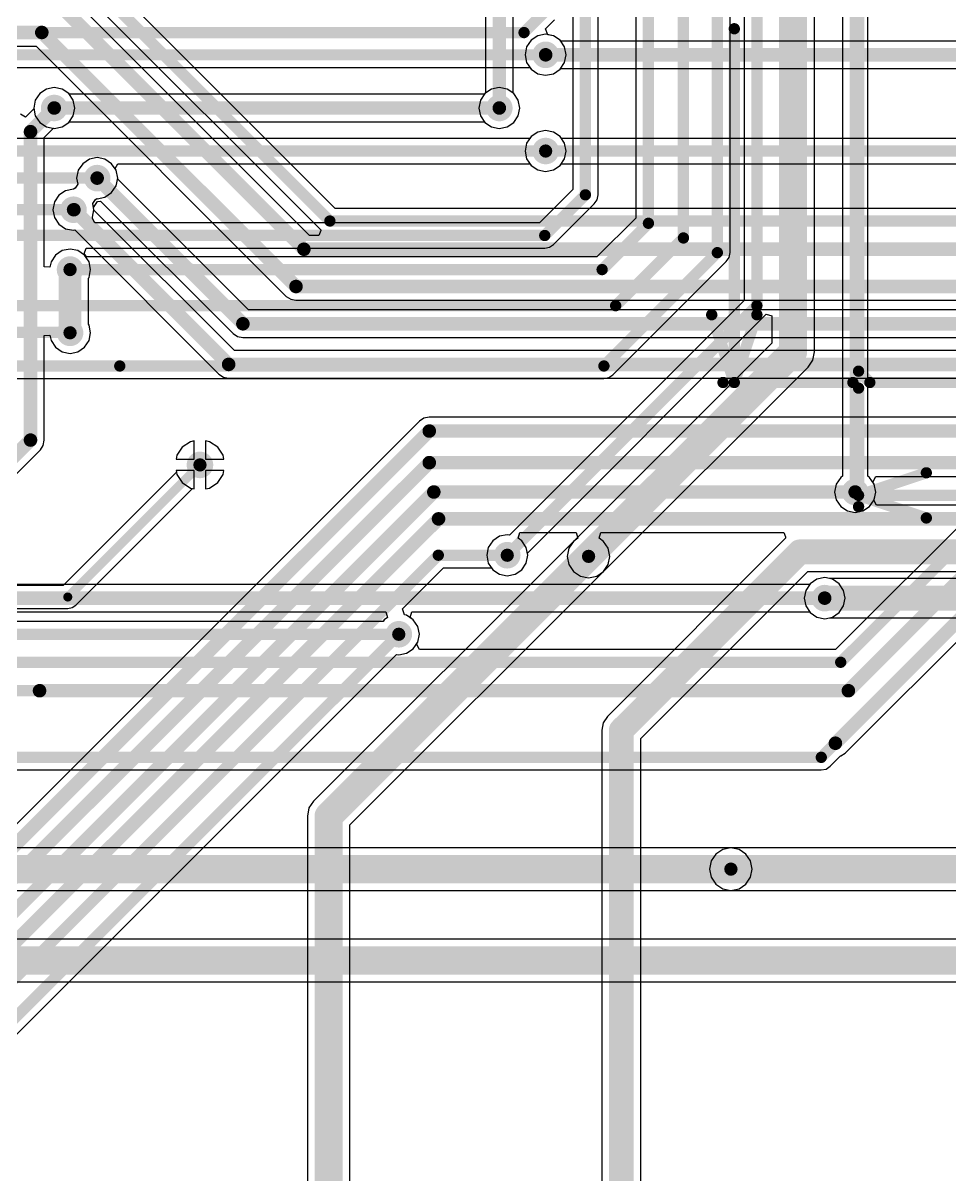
# Model space of a CAD drawing. Header units: millimetres. Extents: x 0 to 214, y 0 to 214.
# Drawn here: x 4.459 to 5.28, y 1.591 to 2.611 of the extents above; entities that cross this region are included whole.
import ezdxf

# ---------------------------------------------------------------- set-up
doc = ezdxf.new("R2010")
doc.units = ezdxf.units.MM
doc.header["$MEASUREMENT"] = 0
for name, color, linetype in [('BottomLayer', 5, 'Continuous'), ('BottomSolder', 6, 'Continuous'), ('Mechanical1', 6, 'Continuous'), ('TopLayer', 1, 'Continuous'), ('TopSolder', 216, 'Continuous'), ('ViaHoleLayer', 16, 'Continuous')]:
    doc.layers.add(name, color=color, linetype=linetype)

msp = doc.modelspace()

# ---------------------------------------------------------------- hatches: boundary and pattern name
at = {"layer": 'BottomLayer'}
h = msp.add_hatch(color=5, dxfattribs=at)
edge = h.paths.add_edge_path()
edge.add_arc((4.922, 2.5832), 0.0118, 0, 360)
h = msp.add_hatch(color=5, dxfattribs=at)
edge = h.paths.add_edge_path()
edge.add_arc((4.487, 2.5361), 0.0118, 0, 360)
h = msp.add_hatch(color=5, dxfattribs=at)
edge = h.paths.add_edge_path()
edge.add_arc((4.881, 2.5361), 0.0118, 0, 360)
h = msp.add_hatch(color=5, dxfattribs=at)
edge = h.paths.add_edge_path()
edge.add_arc((4.922, 2.498), 0.0118, 0, 360)
h = msp.add_hatch(color=5, dxfattribs=at)
edge = h.paths.add_edge_path()
edge.add_arc((4.525, 2.474), 0.0118, 0, 360)
h = msp.add_hatch(color=5, dxfattribs=at)
edge = h.paths.add_edge_path()
edge.add_arc((4.504, 2.446), 0.0118, 0, 360)
h = msp.add_hatch(color=5, dxfattribs=at)
edge = h.paths.add_edge_path()
edge.add_arc((4.501, 2.393), 0.0118, 0, 360)
h = msp.add_hatch(color=5, dxfattribs=at)
edge = h.paths.add_edge_path()
edge.add_arc((4.501, 2.337), 0.0118, 0, 360)
h = msp.add_hatch(color=5, dxfattribs=at)
edge = h.paths.add_edge_path()
edge.add_arc((4.616, 2.22), 0.0118, 0, 360)
h = msp.add_hatch(color=5, dxfattribs=at)
edge = h.paths.add_edge_path()
edge.add_arc((5.196, 2.196), 0.0118, 0, 360)
h = msp.add_hatch(color=5, dxfattribs=at)
edge = h.paths.add_edge_path()
edge.add_arc((4.888, 2.14), 0.0118, 0, 360)
h = msp.add_hatch(color=5, dxfattribs=at)
edge = h.paths.add_edge_path()
edge.add_arc((4.96, 2.139), 0.0118, 0, 360)
h = msp.add_hatch(color=5, dxfattribs=at)
edge = h.paths.add_edge_path()
edge.add_arc((5.169, 2.102), 0.0118, 0, 360)
h = msp.add_hatch(color=5, dxfattribs=at)
edge = h.paths.add_edge_path()
edge.add_arc((4.792, 2.07), 0.0118, 0, 360)
h = msp.add_hatch(color=5, dxfattribs=at)
edge = h.paths.add_edge_path()
edge.add_arc((5.086, 1.862), 0.0118, 0, 360)
at = {"layer": 'BottomSolder'}
h = msp.add_hatch(color=6, dxfattribs=at)
edge = h.paths.add_edge_path()
edge.add_arc((4.922, 2.5832), 0.00591, 0, 360)
h = msp.add_hatch(color=6, dxfattribs=at)
edge = h.paths.add_edge_path()
edge.add_arc((4.487, 2.5361), 0.00591, 0, 360)
h = msp.add_hatch(color=6, dxfattribs=at)
edge = h.paths.add_edge_path()
edge.add_arc((4.881, 2.5361), 0.00591, 0, 360)
h = msp.add_hatch(color=6, dxfattribs=at)
edge = h.paths.add_edge_path()
edge.add_arc((4.922, 2.498), 0.00591, 0, 360)
h = msp.add_hatch(color=6, dxfattribs=at)
edge = h.paths.add_edge_path()
edge.add_arc((4.525, 2.474), 0.00591, 0, 360)
h = msp.add_hatch(color=6, dxfattribs=at)
edge = h.paths.add_edge_path()
edge.add_arc((4.504, 2.446), 0.00591, 0, 360)
h = msp.add_hatch(color=6, dxfattribs=at)
edge = h.paths.add_edge_path()
edge.add_arc((4.501, 2.393), 0.00591, 0, 360)
h = msp.add_hatch(color=6, dxfattribs=at)
edge = h.paths.add_edge_path()
edge.add_arc((4.501, 2.337), 0.00591, 0, 360)
h = msp.add_hatch(color=6, dxfattribs=at)
edge = h.paths.add_edge_path()
edge.add_arc((4.616, 2.22), 0.00591, 0, 360)
h = msp.add_hatch(color=6, dxfattribs=at)
edge = h.paths.add_edge_path()
edge.add_arc((5.196, 2.196), 0.00591, 0, 360)
h = msp.add_hatch(color=6, dxfattribs=at)
edge = h.paths.add_edge_path()
edge.add_arc((4.888, 2.14), 0.00591, 0, 360)
h = msp.add_hatch(color=6, dxfattribs=at)
edge = h.paths.add_edge_path()
edge.add_arc((4.96, 2.139), 0.00591, 0, 360)
h = msp.add_hatch(color=6, dxfattribs=at)
edge = h.paths.add_edge_path()
edge.add_arc((5.169, 2.102), 0.00591, 0, 360)
h = msp.add_hatch(color=6, dxfattribs=at)
edge = h.paths.add_edge_path()
edge.add_arc((4.792, 2.07), 0.00591, 0, 360)
h = msp.add_hatch(color=6, dxfattribs=at)
edge = h.paths.add_edge_path()
edge.add_arc((5.086, 1.862), 0.00591, 0, 360)
at = {"layer": 'TopLayer'}
h = msp.add_hatch(color=1, dxfattribs=at)
edge = h.paths.add_edge_path()
edge.add_arc((4.922, 2.5832), 0.0118, 0, 360)
h = msp.add_hatch(color=1, dxfattribs=at)
edge = h.paths.add_edge_path()
edge.add_arc((4.487, 2.5361), 0.0118, 0, 360)
h = msp.add_hatch(color=1, dxfattribs=at)
edge = h.paths.add_edge_path()
edge.add_arc((4.881, 2.5361), 0.0118, 0, 360)
h = msp.add_hatch(color=1, dxfattribs=at)
edge = h.paths.add_edge_path()
edge.add_arc((4.922, 2.498), 0.0118, 0, 360)
h = msp.add_hatch(color=1, dxfattribs=at)
edge = h.paths.add_edge_path()
edge.add_arc((4.525, 2.474), 0.0118, 0, 360)
h = msp.add_hatch(color=1, dxfattribs=at)
edge = h.paths.add_edge_path()
edge.add_arc((4.504, 2.446), 0.0118, 0, 360)
h = msp.add_hatch(color=1, dxfattribs=at)
edge = h.paths.add_edge_path()
edge.add_arc((4.501, 2.393), 0.0118, 0, 360)
h = msp.add_hatch(color=1, dxfattribs=at)
edge = h.paths.add_edge_path()
edge.add_arc((4.501, 2.337), 0.0118, 0, 360)
h = msp.add_hatch(color=1, dxfattribs=at)
edge = h.paths.add_edge_path()
edge.add_arc((4.616, 2.22), 0.0118, 0, 360)
h = msp.add_hatch(color=1, dxfattribs=at)
edge = h.paths.add_edge_path()
edge.add_arc((5.196, 2.196), 0.0118, 0, 360)
h = msp.add_hatch(color=1, dxfattribs=at)
edge = h.paths.add_edge_path()
edge.add_arc((4.888, 2.14), 0.0118, 0, 360)
h = msp.add_hatch(color=1, dxfattribs=at)
edge = h.paths.add_edge_path()
edge.add_arc((4.96, 2.139), 0.0118, 0, 360)
h = msp.add_hatch(color=1, dxfattribs=at)
edge = h.paths.add_edge_path()
edge.add_arc((5.169, 2.102), 0.0118, 0, 360)
h = msp.add_hatch(color=1, dxfattribs=at)
edge = h.paths.add_edge_path()
edge.add_arc((4.792, 2.07), 0.0118, 0, 360)
h = msp.add_hatch(color=1, dxfattribs=at)
edge = h.paths.add_edge_path()
edge.add_arc((5.086, 1.862), 0.0118, 0, 360)
at = {"layer": 'TopSolder'}
h = msp.add_hatch(color=216, dxfattribs=at)
edge = h.paths.add_edge_path()
edge.add_arc((4.922, 2.5832), 0.00591, 0, 360)
h = msp.add_hatch(color=216, dxfattribs=at)
edge = h.paths.add_edge_path()
edge.add_arc((4.487, 2.5361), 0.00591, 0, 360)
h = msp.add_hatch(color=216, dxfattribs=at)
edge = h.paths.add_edge_path()
edge.add_arc((4.881, 2.5361), 0.00591, 0, 360)
h = msp.add_hatch(color=216, dxfattribs=at)
edge = h.paths.add_edge_path()
edge.add_arc((4.922, 2.498), 0.00591, 0, 360)
h = msp.add_hatch(color=216, dxfattribs=at)
edge = h.paths.add_edge_path()
edge.add_arc((4.525, 2.474), 0.00591, 0, 360)
h = msp.add_hatch(color=216, dxfattribs=at)
edge = h.paths.add_edge_path()
edge.add_arc((4.504, 2.446), 0.00591, 0, 360)
h = msp.add_hatch(color=216, dxfattribs=at)
edge = h.paths.add_edge_path()
edge.add_arc((4.501, 2.393), 0.00591, 0, 360)
h = msp.add_hatch(color=216, dxfattribs=at)
edge = h.paths.add_edge_path()
edge.add_arc((4.501, 2.337), 0.00591, 0, 360)
h = msp.add_hatch(color=216, dxfattribs=at)
edge = h.paths.add_edge_path()
edge.add_arc((4.616, 2.22), 0.00591, 0, 360)
h = msp.add_hatch(color=216, dxfattribs=at)
edge = h.paths.add_edge_path()
edge.add_arc((5.196, 2.196), 0.00591, 0, 360)
h = msp.add_hatch(color=216, dxfattribs=at)
edge = h.paths.add_edge_path()
edge.add_arc((4.888, 2.14), 0.00591, 0, 360)
h = msp.add_hatch(color=216, dxfattribs=at)
edge = h.paths.add_edge_path()
edge.add_arc((4.96, 2.139), 0.00591, 0, 360)
h = msp.add_hatch(color=216, dxfattribs=at)
edge = h.paths.add_edge_path()
edge.add_arc((5.169, 2.102), 0.00591, 0, 360)
h = msp.add_hatch(color=216, dxfattribs=at)
edge = h.paths.add_edge_path()
edge.add_arc((4.792, 2.07), 0.00591, 0, 360)
h = msp.add_hatch(color=216, dxfattribs=at)
edge = h.paths.add_edge_path()
edge.add_arc((5.086, 1.862), 0.00591, 0, 360)
at = {"layer": 'ViaHoleLayer'}
h = msp.add_hatch(color=16, dxfattribs=at)
edge = h.paths.add_edge_path()
edge.add_arc((4.922, 2.5832), 0.00591, 0, 360)
h = msp.add_hatch(color=16, dxfattribs=at)
edge = h.paths.add_edge_path()
edge.add_arc((4.487, 2.5361), 0.00591, 0, 360)
h = msp.add_hatch(color=16, dxfattribs=at)
edge = h.paths.add_edge_path()
edge.add_arc((4.881, 2.5361), 0.00591, 0, 360)
h = msp.add_hatch(color=16, dxfattribs=at)
edge = h.paths.add_edge_path()
edge.add_arc((4.922, 2.498), 0.00591, 0, 360)
h = msp.add_hatch(color=16, dxfattribs=at)
edge = h.paths.add_edge_path()
edge.add_arc((4.525, 2.474), 0.00591, 0, 360)
h = msp.add_hatch(color=16, dxfattribs=at)
edge = h.paths.add_edge_path()
edge.add_arc((4.504, 2.446), 0.00591, 0, 360)
h = msp.add_hatch(color=16, dxfattribs=at)
edge = h.paths.add_edge_path()
edge.add_arc((4.501, 2.393), 0.00591, 0, 360)
h = msp.add_hatch(color=16, dxfattribs=at)
edge = h.paths.add_edge_path()
edge.add_arc((4.501, 2.337), 0.00591, 0, 360)
h = msp.add_hatch(color=16, dxfattribs=at)
edge = h.paths.add_edge_path()
edge.add_arc((4.616, 2.22), 0.00591, 0, 360)
h = msp.add_hatch(color=16, dxfattribs=at)
edge = h.paths.add_edge_path()
edge.add_arc((5.196, 2.196), 0.00591, 0, 360)
h = msp.add_hatch(color=16, dxfattribs=at)
edge = h.paths.add_edge_path()
edge.add_arc((4.888, 2.14), 0.00591, 0, 360)
h = msp.add_hatch(color=16, dxfattribs=at)
edge = h.paths.add_edge_path()
edge.add_arc((4.96, 2.139), 0.00591, 0, 360)
h = msp.add_hatch(color=16, dxfattribs=at)
edge = h.paths.add_edge_path()
edge.add_arc((5.169, 2.102), 0.00591, 0, 360)
h = msp.add_hatch(color=16, dxfattribs=at)
edge = h.paths.add_edge_path()
edge.add_arc((4.792, 2.07), 0.00591, 0, 360)
h = msp.add_hatch(color=16, dxfattribs=at)
edge = h.paths.add_edge_path()
edge.add_arc((5.086, 1.862), 0.00591, 0, 360)

# ---------------------------------------------------------------- linework, layer by layer
at = {"layer": 'BottomLayer'}
for p, q in [((4.3425, 2.8086), (4.7229, 2.4282)), ((4.7131, 2.4232), (4.5001, 2.6362)), ((4.7356, 2.4472), (4.5451, 2.6378)), ((4.8688, 2.6165), (4.8688, 2.5493)), ((4.8932, 2.5493), (4.8932, 2.6165)), ((4.9092, 2.5961), (4.9052, 2.5902)), ((4.9151, 2.6), (4.9092, 2.5961)), ((4.922, 2.6014), (4.9151, 2.6)), ((4.9289, 2.6), (4.922, 2.6014)), ((4.9348, 2.5961), (4.9289, 2.6)), ((4.9352, 2.5954), (4.9348, 2.5961)), ((5.7568, 2.5954), (4.9352, 2.5954)), ((4.2462, 2.5908), (4.4709, 2.5908)), ((4.4709, 2.5908), (4.6923, 2.3693)), ((4.9052, 2.5902), (4.9038, 2.5832)), ((4.9038, 2.5832), (4.9052, 2.5763)), ((4.9052, 2.5763), (4.9092, 2.5704)), ((4.9092, 2.5704), (4.9151, 2.5664)), ((4.9151, 2.5664), (4.922, 2.5651)), ((4.922, 2.5651), (4.9289, 2.5664)), ((4.9289, 2.5664), (4.9348, 2.5704)), ((4.9348, 2.5704), (4.9352, 2.571)), ((4.9352, 2.571), (5.7568, 2.571)), ((4.4801, 2.5529), (4.4742, 2.5489)), ((4.487, 2.5542), (4.4801, 2.5529)), ((4.4939, 2.5529), (4.487, 2.5542)), ((4.4998, 2.5489), (4.4939, 2.5529)), ((4.4702, 2.543), (4.4688, 2.5361)), ((4.4742, 2.5489), (4.4702, 2.543)), ((4.5038, 2.543), (4.4998, 2.5489)), ((4.5052, 2.5361), (4.5038, 2.543)), ((4.8642, 2.543), (4.8628, 2.5361)), ((4.8682, 2.5489), (4.8642, 2.543)), ((4.8688, 2.5493), (4.8682, 2.5489)), ((4.8938, 2.5489), (4.8932, 2.5493)), ((4.8978, 2.543), (4.8938, 2.5489)), ((4.8992, 2.5361), (4.8978, 2.543)), ((4.4615, 2.5279), (4.4571, 2.5305)), ((4.469, 2.5354), (4.4615, 2.5279)), ((4.4688, 2.5361), (4.469, 2.5354)), ((4.5038, 2.5291), (4.5052, 2.5361)), ((4.8628, 2.5361), (4.8642, 2.5291)), ((4.8978, 2.5291), (4.8992, 2.5361)), ((4.4939, 2.5193), (4.4998, 2.5232)), ((4.4998, 2.5232), (4.5038, 2.5291)), ((4.8642, 2.5291), (4.8682, 2.5232)), ((4.8682, 2.5232), (4.8741, 2.5193)), ((4.8879, 2.5193), (4.8938, 2.5232)), ((4.8938, 2.5232), (4.8978, 2.5291)), ((4.4782, 2.51), (4.4863, 2.5181)), ((4.4782, 2.3955), (4.4782, 2.51)), ((4.4863, 2.5181), (4.487, 2.5179)), ((4.487, 2.5179), (4.4939, 2.5193)), ((4.8741, 2.5193), (4.881, 2.5179)), ((4.881, 2.5179), (4.8879, 2.5193)), ((4.9092, 2.5108), (4.9052, 2.5049)), ((4.9151, 2.5148), (4.9092, 2.5108)), ((4.922, 2.5162), (4.9151, 2.5148)), ((4.9289, 2.5148), (4.922, 2.5162)), ((4.9348, 2.5108), (4.9289, 2.5148)), ((4.9359, 2.5092), (4.9348, 2.5108)), ((4.9052, 2.5049), (4.9038, 2.498)), ((5.8624, 2.5092), (4.9359, 2.5092)), ((4.5181, 2.4908), (4.5122, 2.4868)), ((4.525, 2.4922), (4.5181, 2.4908)), ((4.5319, 2.4908), (4.525, 2.4922)), ((4.5378, 2.4868), (4.5319, 2.4908)), ((4.9038, 2.498), (4.9052, 2.4911)), ((4.9052, 2.4911), (4.9092, 2.4852)), ((4.5082, 2.4809), (4.5068, 2.474)), ((4.5122, 2.4868), (4.5082, 2.4809)), ((4.5418, 2.4809), (4.5378, 2.4868)), ((4.5432, 2.474), (4.5418, 2.4809)), ((4.9092, 2.4852), (4.9151, 2.4812)), ((4.9151, 2.4812), (4.922, 2.4798)), ((4.922, 2.4798), (4.9289, 2.4812)), ((4.9289, 2.4812), (4.9348, 2.4852)), ((4.9348, 2.4852), (4.9359, 2.4868)), ((4.9359, 2.4868), (5.867, 2.4868)), ((4.5068, 2.474), (4.5079, 2.4685)), ((4.543, 2.4733), (4.5432, 2.474)), ((4.6591, 2.3572), (4.543, 2.4733)), ((4.4912, 2.4588), (4.4872, 2.4529)), ((4.4971, 2.4628), (4.4912, 2.4588)), ((4.504, 2.4642), (4.4971, 2.4628)), ((4.5042, 2.4641), (4.504, 2.4642)), ((4.5054, 2.465), (4.5042, 2.4641)), ((4.5079, 2.4685), (4.5054, 2.465)), ((4.4872, 2.4529), (4.4858, 2.446)), ((4.5217, 2.4481), (4.5254, 2.4533)), ((4.5254, 2.4533), (4.528, 2.4537)), ((4.528, 2.4537), (4.6453, 2.3363)), ((4.4858, 2.446), (4.4872, 2.4391)), ((4.4872, 2.4391), (4.4912, 2.4332)), ((4.5222, 2.446), (4.5217, 2.4481)), ((4.5221, 2.4457), (4.5222, 2.446)), ((4.6465, 2.3212), (4.5221, 2.4457)), ((5.8744, 2.4472), (4.7356, 2.4472)), ((4.4912, 2.4332), (4.4971, 2.4292)), ((4.4971, 2.4292), (4.504, 2.4278)), ((4.7229, 2.4282), (4.7229, 2.4275)), ((4.504, 2.4278), (4.5051, 2.4281)), ((4.5051, 2.4281), (4.6328, 2.3003)), ((4.7213, 2.4232), (4.7131, 2.4232)), ((4.7229, 2.4275), (4.7213, 2.4232)), ((4.4941, 2.4098), (4.4882, 2.4058)), ((4.501, 2.4112), (4.4941, 2.4098)), ((4.5079, 2.4098), (4.501, 2.4112)), ((4.5138, 2.4058), (4.5079, 2.4098)), ((4.4842, 2.3999), (4.4832, 2.395)), ((4.4882, 2.4058), (4.4842, 2.3999)), ((4.5178, 2.3999), (4.5138, 2.4058)), ((4.5192, 2.393), (4.5178, 2.3999)), ((4.4832, 2.395), (4.4782, 2.3955)), ((4.5178, 2.3861), (4.5192, 2.393)), ((4.5173, 2.3854), (4.5178, 2.3861)), ((4.5173, 2.3446), (4.5173, 2.3854)), ((4.6923, 2.3693), (4.6963, 2.3667)), ((5.6278, 2.3572), (4.6591, 2.3572)), ((4.6963, 2.3667), (4.701, 2.3658)), ((4.701, 2.3658), (5.631, 2.3658)), ((4.5178, 2.3439), (4.5173, 2.3446)), ((4.5192, 2.337), (4.5178, 2.3439)), ((4.5178, 2.3301), (4.5192, 2.337)), ((4.6453, 2.3363), (4.6493, 2.3337)), ((4.4782, 2.3345), (4.4832, 2.335)), ((4.4782, 2.242), (4.4782, 2.3345)), ((4.4832, 2.335), (4.4842, 2.3301)), ((4.4842, 2.3301), (4.4882, 2.3242)), ((4.5138, 2.3242), (4.5178, 2.3301)), ((4.6493, 2.3337), (4.654, 2.3328)), ((4.654, 2.3328), (5.6278, 2.3328)), ((4.4882, 2.3242), (4.4941, 2.3202)), ((4.4941, 2.3202), (4.501, 2.3188)), ((4.501, 2.3188), (4.5079, 2.3202)), ((4.5079, 2.3202), (4.5138, 2.3242)), ((5.5868, 2.3212), (4.6465, 2.3212)), ((4.6328, 2.3003), (4.6368, 2.2977)), ((4.6368, 2.2977), (4.6414, 2.2968)), ((4.6414, 2.2968), (5.5625, 2.2968)), ((4.8103, 2.2587), (4.2904, 1.7387)), ((4.8143, 2.2613), (4.8103, 2.2587)), ((4.819, 2.2622), (4.8143, 2.2613)), ((5.5456, 2.2622), (4.819, 2.2622)), ((4.4747, 2.2333), (4.4773, 2.2373)), ((4.4773, 2.2373), (4.4782, 2.242)), ((4.6003, 2.2357), (4.5955, 2.2285)), ((4.6075, 2.2405), (4.6003, 2.2357)), ((4.611, 2.2412), (4.6075, 2.2405)), ((4.611, 2.225), (4.611, 2.2412)), ((4.6245, 2.2405), (4.621, 2.2412)), ((4.621, 2.2412), (4.621, 2.225)), ((4.6317, 2.2357), (4.6245, 2.2405)), ((4.6365, 2.2285), (4.6317, 2.2357)), ((4.3092, 2.0679), (4.4747, 2.2333)), ((4.5955, 2.2285), (4.5948, 2.225)), ((4.5948, 2.225), (4.611, 2.225)), ((4.621, 2.225), (4.6372, 2.225)), ((4.6372, 2.225), (4.6365, 2.2285)), ((4.611, 2.215), (4.5948, 2.215)), ((4.5948, 2.215), (4.5951, 2.2135)), ((4.611, 2.1988), (4.611, 2.215)), ((4.6372, 2.215), (4.621, 2.215)), ((4.621, 2.215), (4.621, 2.1988)), ((4.6365, 2.2115), (4.6372, 2.215)), ((4.5951, 2.2135), (4.4948, 2.1132)), ((4.6245, 2.1995), (4.6317, 2.2043)), ((4.6317, 2.2043), (4.6365, 2.2115)), ((5.2116, 2.2048), (5.2142, 2.2098)), ((5.2128, 2.2029), (5.2116, 2.2048)), ((5.2142, 2.2098), (5.89, 2.2098)), ((4.5062, 2.0958), (4.6095, 2.1991)), ((4.6095, 2.1991), (4.611, 2.1988)), ((4.621, 2.1988), (4.6245, 2.1995)), ((5.2142, 2.196), (5.2128, 2.2029)), ((5.2129, 2.1894), (5.2142, 2.196)), ((5.2129, 2.1883), (5.2129, 2.1894)), ((5.215, 2.1844), (5.2129, 2.1883)), ((5.5505, 2.1844), (5.215, 2.1844)), ((4.8977, 2.155), (4.8992, 2.16)), ((4.9008, 2.1528), (4.8977, 2.155)), ((4.8992, 2.16), (4.9491, 2.16)), ((4.9048, 2.1469), (4.9008, 2.1528)), ((4.9506, 2.155), (4.9467, 2.1523)), ((4.9491, 2.16), (4.9506, 2.155)), ((4.9694, 2.155), (4.9709, 2.16)), ((4.9733, 2.1523), (4.9694, 2.155)), ((4.9709, 2.16), (5.1328, 2.16)), ((5.1344, 2.155), (4.9767, 1.9973)), ((5.1328, 2.16), (5.1343, 2.1562)), ((5.1343, 2.1562), (5.1344, 2.155)), ((4.9467, 2.1523), (4.7166, 1.9223)), ((4.9062, 2.14), (4.9048, 2.1469)), ((4.9774, 2.1462), (4.9733, 2.1523)), ((4.9789, 2.139), (4.9774, 2.1462)), ((4.9008, 2.1272), (4.9048, 2.1331)), ((4.9048, 2.1331), (4.9062, 2.14)), ((4.9774, 2.1318), (4.9789, 2.139)), ((4.7488, 1.9011), (4.9733, 2.1257)), ((4.7954, 2.0926), (4.8316, 2.1288)), ((4.8316, 2.1288), (4.8741, 2.1288)), ((4.8741, 2.1288), (4.8752, 2.1272)), ((4.8752, 2.1272), (4.8811, 2.1232)), ((4.8811, 2.1232), (4.888, 2.1218)), ((4.888, 2.1218), (4.8949, 2.1232)), ((4.8949, 2.1232), (4.9008, 2.1272)), ((4.9733, 2.1257), (4.9774, 2.1318)), ((5.0063, 1.9778), (5.1542, 2.1257)), ((5.1542, 2.1257), (5.7658, 2.1257)), ((4.4948, 2.1132), (4.4084, 2.1132)), ((5.1562, 2.1148), (5.1522, 2.1089)), ((5.1621, 2.1188), (5.1562, 2.1148)), ((5.169, 2.1202), (5.1621, 2.1188)), ((5.1732, 2.1193), (5.169, 2.1202)), ((5.673, 2.1193), (5.1732, 2.1193)), ((5.1522, 2.1089), (5.1508, 2.102)), ((5.1508, 2.102), (5.1522, 2.0951)), ((4.4084, 2.0928), (4.499, 2.0928)), ((4.499, 2.0928), (4.5029, 2.0936)), ((4.5029, 2.0936), (4.5062, 2.0958)), ((4.7971, 2.0871), (4.7954, 2.0926)), ((5.1522, 2.0951), (5.1562, 2.0892)), ((4.7989, 2.0868), (4.7971, 2.0871)), ((4.8048, 2.0828), (4.7989, 2.0868)), ((4.8088, 2.0769), (4.8048, 2.0828)), ((5.1562, 2.0892), (5.1621, 2.0852)), ((5.1621, 2.0852), (5.169, 2.0838)), ((5.169, 2.0838), (5.1732, 2.0847)), ((5.1732, 2.0847), (5.6658, 2.0847)), ((4.8102, 2.07), (4.8088, 2.0769)), ((4.8048, 2.0572), (4.8088, 2.0631)), ((4.8088, 2.0631), (4.8102, 2.07)), ((4.3333, 1.5954), (4.7901, 2.0522)), ((4.7901, 2.0522), (4.792, 2.0518)), ((4.792, 2.0518), (4.7989, 2.0532)), ((4.7989, 2.0532), (4.8048, 2.0572)), ((4.973, 1.9916), (4.9717, 1.985)), ((4.9767, 1.9973), (4.973, 1.9916)), ((4.9717, 1.985), (4.9717, 1.1816)), ((5.0063, 0.6372), (5.0063, 1.9778)), ((4.7166, 1.9223), (4.7125, 1.9162)), ((4.7125, 1.9162), (4.7111, 1.9089)), ((4.7111, 1.9089), (4.7111, 1.4337)), ((4.7488, 1.2115), (4.7488, 1.9011)), ((5.0788, 1.8794), (5.0727, 1.8753)), ((5.086, 1.8809), (5.0788, 1.8794)), ((5.293, 1.8809), (5.086, 1.8809)), ((5.0686, 1.8692), (5.0671, 1.862)), ((5.0727, 1.8753), (5.0686, 1.8692)), ((5.0671, 1.862), (5.0686, 1.8548)), ((5.0686, 1.8548), (5.0727, 1.8487)), ((5.0727, 1.8487), (5.0788, 1.8446)), ((5.0788, 1.8446), (5.086, 1.8431)), ((5.086, 1.8431), (5.2852, 1.8431))]:
    msp.add_line(p, q, dxfattribs=at)
for points, const_width in [([(4.339, 2.828), (4.731, 2.436)], 0.01), ([(4.4914, 2.6276), (4.708, 2.411)], 0.012), ([(4.881, 2.5361), (4.881, 2.6297)], 0.012), ([(3.876, 2.603), (4.476, 2.603)], 0.012), ([(4.476, 2.603), (4.701, 2.378)], 0.012), ([(4.922, 2.5832), (5.77, 2.5832)], 0.012), ([(4.466, 2.5151), (4.487, 2.5361)], 0.012), ([(4.466, 2.242), (4.466, 2.5151)], 0.012), ([(4.922, 2.498), (5.867, 2.498)], 0.01), ([(4.525, 2.474), (4.654, 2.345)], 0.012), ([(4.504, 2.446), (4.5044, 2.446)], 0.022), ([(4.5044, 2.446), (4.6414, 2.309)], 0.012), ([(4.731, 2.436), (5.879, 2.436)], 0.01), ([(4.708, 2.411), (5.7227, 2.411)], 0.012), ([(4.501, 2.337), (4.501, 2.393)], 0.02), ([(4.701, 2.378), (5.685, 2.378)], 0.012), ([(4.654, 2.345), (5.633, 2.345)], 0.012), ([(4.6414, 2.309), (5.6, 2.309)], 0.012), ([(4.211, 1.642), (4.819, 2.25)], 0.012), ([(4.819, 2.25), (5.88, 2.25)], 0.012), ([(4.297, 2.073), (4.466, 2.242)], 0.012), ([(4.234, 1.637), (4.819, 2.222)], 0.012), ([(4.819, 2.222), (5.89, 2.222)], 0.012), ([(4.499, 2.103), (4.616, 2.22)], 0.008), ([(4.259, 1.632), (4.823, 2.196)], 0.012), ([(4.823, 2.196), (5.196, 2.196)], 0.012), ([(4.283, 1.628), (4.8272, 2.1722)], 0.012), ([(4.8272, 2.1722), (5.5632, 2.1722)], 0.012), ([(4.989, 1.985), (5.147, 2.143)], 0.022), ([(5.147, 2.143), (5.77, 2.143)], 0.022), ([(4.3051, 1.6181), (4.827, 2.14)], 0.01), ([(4.7299, 1.9089), (4.96, 2.139)], 0.025), ([(4.827, 2.14), (4.888, 2.14)], 0.01), ([(5.169, 2.102), (5.673, 2.102)], 0.022), ([(4.389, 2.103), (4.499, 2.103)], 0.008), ([(4.3221, 1.6001), (4.792, 2.07)], 0.01), ([(4.989, 0.633), (4.989, 1.985)], 0.022), ([(4.7299, 1.2115), (4.7299, 1.9089)], 0.025), ([(5.086, 1.862), (5.293, 1.862)], 0.025)]:
    msp.add_lwpolyline(points, dxfattribs=dict(at, const_width=const_width))
for points, const_width in [([(4.473, 2.603, 1), (4.479, 2.603, 1)], 0.006), ([(4.473, 2.603, 1), (4.479, 2.603, 1)], 0.006), ([(4.919, 2.5832, 1), (4.925, 2.5832, 1)], 0.006), ([(4.484, 2.5361, 1), (4.49, 2.5361, 1)], 0.006), ([(4.878, 2.5361, 1), (4.884, 2.5361, 1)], 0.006), ([(4.463, 2.5151, 1), (4.469, 2.5151, 1)], 0.006), ([(4.463, 2.5151, 1), (4.469, 2.5151, 1)], 0.006), ([(4.9195, 2.498, 1), (4.9245, 2.498, 1)], 0.005), ([(4.522, 2.474, 1), (4.528, 2.474, 1)], 0.006), ([(4.4985, 2.446, 1), (4.5095, 2.446, 1)], 0.011), ([(4.4989, 2.446, 1), (4.5099, 2.446, 1)], 0.011), ([(4.5014, 2.446, 1), (4.5074, 2.446, 1)], 0.006), ([(4.7285, 2.436, 1), (4.7335, 2.436, 1)], 0.005), ([(4.7285, 2.436, 1), (4.7335, 2.436, 1)], 0.005), ([(4.705, 2.411, 1), (4.711, 2.411, 1)], 0.006), ([(4.705, 2.411, 1), (4.711, 2.411, 1)], 0.006), ([(4.496, 2.393, 1), (4.506, 2.393, 1)], 0.01), ([(4.698, 2.378, 1), (4.704, 2.378, 1)], 0.006), ([(4.698, 2.378, 1), (4.704, 2.378, 1)], 0.006), ([(4.496, 2.337, 1), (4.506, 2.337, 1)], 0.01), ([(4.651, 2.345, 1), (4.657, 2.345, 1)], 0.006), ([(4.651, 2.345, 1), (4.657, 2.345, 1)], 0.006), ([(4.6384, 2.309, 1), (4.6444, 2.309, 1)], 0.006), ([(4.6384, 2.309, 1), (4.6444, 2.309, 1)], 0.006), ([(4.816, 2.25, 1), (4.822, 2.25, 1)], 0.006), ([(4.816, 2.25, 1), (4.822, 2.25, 1)], 0.006), ([(4.463, 2.242, 1), (4.469, 2.242, 1)], 0.006), ([(4.463, 2.242, 1), (4.469, 2.242, 1)], 0.006), ([(4.816, 2.222, 1), (4.822, 2.222, 1)], 0.006), ([(4.816, 2.222, 1), (4.822, 2.222, 1)], 0.006), ([(4.614, 2.22, 1), (4.618, 2.22, 1)], 0.004), ([(4.82, 2.196, 1), (4.826, 2.196, 1)], 0.006), ([(4.82, 2.196, 1), (4.826, 2.196, 1)], 0.006), ([(5.193, 2.196, 1), (5.199, 2.196, 1)], 0.006), ([(4.8242, 2.1722, 1), (4.8302, 2.1722, 1)], 0.006), ([(4.8242, 2.1722, 1), (4.8302, 2.1722, 1)], 0.006), ([(5.1415, 2.143, 1), (5.1525, 2.143, 1)], 0.011), ([(5.1415, 2.143, 1), (5.1525, 2.143, 1)], 0.011), ([(4.8245, 2.14, 1), (4.8295, 2.14, 1)], 0.005), ([(4.8245, 2.14, 1), (4.8295, 2.14, 1)], 0.005), ([(4.8855, 2.14, 1), (4.8905, 2.14, 1)], 0.005), ([(4.9538, 2.139, 1), (4.9662, 2.139, 1)], 0.0125), ([(5.1635, 2.102, 1), (5.1745, 2.102, 1)], 0.011), ([(4.497, 2.103, 1), (4.501, 2.103, 1)], 0.004), ([(4.497, 2.103, 1), (4.501, 2.103, 1)], 0.004), ([(4.7895, 2.07, 1), (4.7945, 2.07, 1)], 0.005), ([(4.9835, 1.985, 1), (4.9945, 1.985, 1)], 0.011), ([(4.9835, 1.985, 1), (4.9945, 1.985, 1)], 0.011), ([(4.7237, 1.9089, 1), (4.7362, 1.9089, 1)], 0.0125), ([(4.7237, 1.9089, 1), (4.7362, 1.9089, 1)], 0.0125), ([(5.0797, 1.862, 1), (5.0922, 1.862, 1)], 0.0125)]:
    msp.add_lwpolyline(points, format="xyb", close=True, dxfattribs=dict(at, const_width=const_width))
at = {"layer": 'Mechanical1', "const_width": 0.01}
for points in [[(5.199, 2.303), (5.199, 3.5035)], [(5.089, 2.293), (5.089, 2.6063)], [(5.069, 2.353), (5.089, 2.293)], [(5.089, 2.293), (5.109, 2.353)], [(5.199, 2.303), (5.209, 2.293)], [(5.079, 2.293), (5.194, 2.293)], [(5.209, 2.293), (5.779, 2.293)], [(5.199, 2.183), (5.199, 2.288)], [(5.199, 2.193), (5.259, 2.213)], [(5.199, 2.193), (5.259, 2.173)], [(5.199, 2.193), (5.332, 2.193)]]:
    msp.add_lwpolyline(points, dxfattribs=at)
at = {"layer": 'Mechanical1', "const_width": 0.005}
for points in [[(5.0865, 2.6063, 1), (5.0915, 2.6063, 1)], [(5.0665, 2.353, 1), (5.0715, 2.353, 1)], [(5.1065, 2.353, 1), (5.1115, 2.353, 1)], [(5.1965, 2.303, 1), (5.2015, 2.303, 1)], [(5.1965, 2.303, 1), (5.2015, 2.303, 1)], [(5.0765, 2.293, 1), (5.0815, 2.293, 1)], [(5.0865, 2.293, 1), (5.0915, 2.293, 1)], [(5.0865, 2.293, 1), (5.0915, 2.293, 1)], [(5.0865, 2.293, 1), (5.0915, 2.293, 1)], [(5.1915, 2.293, 1), (5.1965, 2.293, 1)], [(5.2065, 2.293, 1), (5.2115, 2.293, 1)], [(5.2065, 2.293, 1), (5.2115, 2.293, 1)], [(5.1965, 2.288, 1), (5.2015, 2.288, 1)], [(5.2565, 2.213, 1), (5.2615, 2.213, 1)], [(5.1965, 2.193, 1), (5.2015, 2.193, 1)], [(5.1965, 2.193, 1), (5.2015, 2.193, 1)], [(5.1965, 2.193, 1), (5.2015, 2.193, 1)], [(5.1965, 2.183, 1), (5.2015, 2.183, 1)], [(5.2565, 2.173, 1), (5.2615, 2.173, 1)]]:
    msp.add_lwpolyline(points, format="xyb", close=True, dxfattribs=at)
at = {"layer": 'TopLayer'}
for p, q in [((5.1599, 2.32), (5.1599, 2.8694)), ((5.0978, 2.8571), (5.0978, 2.3656)), ((5.0018, 2.8231), (5.0018, 2.4386)), ((5.0852, 2.408), (5.0852, 2.7961)), ((4.946, 2.7721), (4.946, 2.4638)), ((4.9684, 2.4592), (4.9684, 2.7721)), ((5.1848, 2.7021), (5.1848, 2.2099)), ((5.2072, 2.2099), (5.2072, 2.7021)), ((4.9219, 2.6061), (4.9299, 2.6141)), ((4.9239, 2.601), (4.9219, 2.6061)), ((4.9289, 2.6), (4.9239, 2.601)), ((4.9348, 2.5961), (4.9289, 2.6)), ((4.9388, 2.5902), (4.9348, 2.5961)), ((4.9402, 2.5832), (4.9388, 2.5902)), ((4.9388, 2.5763), (4.9402, 2.5832)), ((4.3106, 2.572), (4.9081, 2.572)), ((4.9081, 2.572), (4.9092, 2.5704)), ((4.9348, 2.5704), (4.9388, 2.5763)), ((4.9092, 2.5704), (4.9151, 2.5664)), ((4.9151, 2.5664), (4.922, 2.5651)), ((4.922, 2.5651), (4.9289, 2.5664)), ((4.9289, 2.5664), (4.9348, 2.5704)), ((4.4801, 2.5529), (4.4742, 2.5489)), ((4.487, 2.5542), (4.4801, 2.5529)), ((4.4939, 2.5529), (4.487, 2.5542)), ((4.4998, 2.5489), (4.4939, 2.5529)), ((4.8741, 2.5529), (4.8682, 2.5489)), ((4.881, 2.5542), (4.8741, 2.5529)), ((4.8879, 2.5529), (4.881, 2.5542)), ((4.8938, 2.5489), (4.8879, 2.5529)), ((4.4702, 2.543), (4.4688, 2.5361)), ((4.4742, 2.5489), (4.4702, 2.543)), ((4.5002, 2.5483), (4.4998, 2.5489)), ((4.8678, 2.5483), (4.5002, 2.5483)), ((4.8682, 2.5489), (4.8678, 2.5483)), ((4.8978, 2.543), (4.8938, 2.5489)), ((4.8992, 2.5361), (4.8978, 2.543)), ((4.4688, 2.5361), (4.4702, 2.5291)), ((4.8978, 2.5291), (4.8992, 2.5361)), ((4.4702, 2.5291), (4.4742, 2.5232)), ((4.4742, 2.5232), (4.4801, 2.5193)), ((4.4939, 2.5193), (4.4998, 2.5232)), ((4.4998, 2.5232), (4.5002, 2.5239)), ((4.5002, 2.5239), (4.8678, 2.5239)), ((4.8678, 2.5239), (4.8682, 2.5232)), ((4.8682, 2.5232), (4.8741, 2.5193)), ((4.8879, 2.5193), (4.8938, 2.5232)), ((4.8938, 2.5232), (4.8978, 2.5291)), ((4.4801, 2.5193), (4.487, 2.5179)), ((4.487, 2.5179), (4.4939, 2.5193)), ((4.8741, 2.5193), (4.881, 2.5179)), ((4.881, 2.5179), (4.8879, 2.5193)), ((4.9092, 2.5108), (4.9081, 2.5092)), ((4.9151, 2.5148), (4.9092, 2.5108)), ((4.922, 2.5162), (4.9151, 2.5148)), ((4.9289, 2.5148), (4.922, 2.5162)), ((4.9348, 2.5108), (4.9289, 2.5148)), ((4.9388, 2.5049), (4.9348, 2.5108)), ((4.9081, 2.5092), (4.432, 2.5092)), ((4.9402, 2.498), (4.9388, 2.5049)), ((4.9348, 2.4852), (4.9388, 2.4911)), ((4.9388, 2.4911), (4.9402, 2.498)), ((4.5408, 2.4824), (4.5432, 2.4868)), ((4.5418, 2.4809), (4.5408, 2.4824)), ((4.5432, 2.474), (4.5418, 2.4809)), ((4.5432, 2.4868), (4.9081, 2.4868)), ((4.9081, 2.4868), (4.9092, 2.4852)), ((4.9092, 2.4852), (4.9151, 2.4812)), ((4.9151, 2.4812), (4.922, 2.4798)), ((4.922, 2.4798), (4.9289, 2.4812)), ((4.9289, 2.4812), (4.9348, 2.4852)), ((5.6058, 2.4836), (5.1785, 2.0564)), ((4.5418, 2.4671), (4.5432, 2.474)), ((4.5319, 2.4572), (4.5378, 2.4612)), ((4.5378, 2.4612), (4.5418, 2.4671)), ((4.946, 2.4638), (4.9165, 2.4344)), ((4.9676, 2.4549), (4.9684, 2.4592)), ((4.9684, 2.4592), (4.9684, 2.4592)), ((5.1872, 1.9648), (5.6857, 2.4633)), ((4.5211, 2.4515), (4.5236, 2.455)), ((4.5222, 2.446), (4.5211, 2.4515)), ((4.5236, 2.455), (4.5248, 2.4559)), ((4.5248, 2.4559), (4.525, 2.4558)), ((4.525, 2.4558), (4.5319, 2.4572)), ((4.9291, 2.4153), (4.9651, 2.4513)), ((4.9651, 2.4513), (4.9676, 2.4549)), ((4.9651, 2.4513), (4.9651, 2.4513)), ((4.5208, 2.4394), (4.5222, 2.446)), ((4.5209, 2.4383), (4.5208, 2.4394)), ((5.0018, 2.4386), (4.9674, 2.4042)), ((4.523, 2.4344), (4.5209, 2.4383)), ((4.9165, 2.4344), (4.523, 2.4344)), ((4.5135, 2.407), (4.5153, 2.412)), ((4.5153, 2.412), (4.9212, 2.412)), ((4.9212, 2.412), (4.9255, 2.4128)), ((4.9212, 2.412), (4.9212, 2.412)), ((4.9255, 2.4128), (4.9291, 2.4153)), ((5.0844, 2.4037), (5.0852, 2.408)), ((5.0852, 2.408), (5.0852, 2.408)), ((4.5159, 2.4042), (4.5135, 2.407)), ((4.9674, 2.4042), (4.5159, 2.4042)), ((4.9816, 2.2997), (5.0819, 2.4001)), ((5.0819, 2.4001), (5.0844, 2.4037)), ((5.0819, 2.4001), (5.0819, 2.4001)), ((5.0978, 2.3656), (4.8899, 2.1578)), ((4.9058, 2.1419), (5.1169, 2.3531)), ((5.1169, 2.3531), (5.1171, 2.3534)), ((5.1171, 2.3534), (5.1221, 2.3519)), ((5.1221, 2.3519), (5.1221, 2.3278)), ((5.1221, 2.3278), (4.9467, 2.1523)), ((5.1584, 2.3128), (5.1599, 2.32)), ((4.9733, 2.1257), (5.1543, 2.3067)), ((5.1543, 2.3067), (5.1584, 2.3128)), ((4.4113, 2.2964), (4.545, 2.2964)), ((4.545, 2.2964), (4.545, 2.2964)), ((4.545, 2.2964), (4.9736, 2.2964)), ((4.9736, 2.2964), (4.9779, 2.2973)), ((4.9736, 2.2964), (4.9736, 2.2964)), ((4.9779, 2.2973), (4.9816, 2.2997)), ((4.6003, 2.2357), (4.5955, 2.2285)), ((4.6075, 2.2405), (4.6003, 2.2357)), ((4.611, 2.2412), (4.6075, 2.2405)), ((4.611, 2.225), (4.611, 2.2412)), ((4.6245, 2.2405), (4.621, 2.2412)), ((4.621, 2.2412), (4.621, 2.225)), ((4.6317, 2.2357), (4.6245, 2.2405)), ((4.6365, 2.2285), (4.6317, 2.2357)), ((4.5955, 2.2285), (4.5948, 2.225)), ((4.5948, 2.225), (4.611, 2.225)), ((4.621, 2.225), (4.6372, 2.225)), ((4.6372, 2.225), (4.6365, 2.2285)), ((4.611, 2.215), (4.5948, 2.215)), ((4.5948, 2.215), (4.5955, 2.2115)), ((4.611, 2.1988), (4.611, 2.215)), ((4.6372, 2.215), (4.621, 2.215)), ((4.621, 2.215), (4.621, 2.1988)), ((4.6365, 2.2115), (4.6372, 2.215)), ((4.5955, 2.2115), (4.6003, 2.2043)), ((4.6003, 2.2043), (4.6075, 2.1995)), ((4.6245, 2.1995), (4.6317, 2.2043)), ((4.6317, 2.2043), (4.6365, 2.2115)), ((5.1832, 2.2088), (5.1792, 2.2029)), ((5.1848, 2.2099), (5.1832, 2.2088)), ((5.2088, 2.2088), (5.2072, 2.2099)), ((5.2128, 2.2029), (5.2088, 2.2088)), ((4.6075, 2.1995), (4.611, 2.1988)), ((4.621, 2.1988), (4.6245, 2.1995)), ((5.1792, 2.2029), (5.1778, 2.196)), ((5.1778, 2.196), (5.1792, 2.1891)), ((5.2142, 2.196), (5.2128, 2.2029)), ((5.2128, 2.1891), (5.2142, 2.196)), ((5.1792, 2.1891), (5.1832, 2.1832)), ((5.2088, 2.1832), (5.2128, 2.1891)), ((5.1832, 2.1832), (5.1891, 2.1792)), ((5.1891, 2.1792), (5.196, 2.1778)), ((5.196, 2.1778), (5.2029, 2.1792)), ((5.2029, 2.1792), (5.2088, 2.1832)), ((4.8752, 2.1528), (4.8712, 2.1469)), ((4.8811, 2.1568), (4.8752, 2.1528)), ((4.888, 2.1582), (4.8811, 2.1568)), ((4.8899, 2.1578), (4.888, 2.1582)), ((4.8712, 2.1469), (4.8698, 2.14)), ((4.9426, 2.1462), (4.9411, 2.139)), ((4.9467, 2.1523), (4.9426, 2.1462)), ((4.8698, 2.14), (4.8712, 2.1331)), ((4.8712, 2.1331), (4.8752, 2.1272)), ((4.9008, 2.1272), (4.9048, 2.1331)), ((4.9048, 2.1331), (4.9062, 2.14)), ((4.9062, 2.14), (4.9058, 2.1419)), ((4.9411, 2.139), (4.9426, 2.1318)), ((4.8752, 2.1272), (4.8811, 2.1232)), ((4.8811, 2.1232), (4.888, 2.1218)), ((4.888, 2.1218), (4.8949, 2.1232)), ((4.8949, 2.1232), (4.9008, 2.1272)), ((4.9426, 2.1318), (4.9467, 2.1257)), ((4.9467, 2.1257), (4.9528, 2.1216)), ((4.9672, 2.1216), (4.9733, 2.1257)), ((5.1558, 2.1142), (4.4531, 2.1142)), ((4.9528, 2.1216), (4.96, 2.1201)), ((4.96, 2.1201), (4.9672, 2.1216)), ((5.1562, 2.1148), (5.1558, 2.1142)), ((5.1621, 2.1188), (5.1562, 2.1148)), ((5.169, 2.1202), (5.1621, 2.1188)), ((5.1759, 2.1188), (5.169, 2.1202)), ((5.1818, 2.1148), (5.1759, 2.1188)), ((5.1858, 2.1089), (5.1818, 2.1148)), ((5.1872, 2.102), (5.1858, 2.1089)), ((5.1858, 2.0951), (5.1872, 2.102)), ((5.1818, 2.0892), (5.1858, 2.0951)), ((4.448, 2.0898), (4.7805, 2.0898)), ((4.7792, 2.0828), (4.7781, 2.0812)), ((4.782, 2.0848), (4.7792, 2.0828)), ((4.7805, 2.0898), (4.782, 2.0848)), ((4.802, 2.0848), (4.8035, 2.0898)), ((4.8048, 2.0828), (4.802, 2.0848)), ((4.8035, 2.0898), (5.1558, 2.0898)), ((4.8088, 2.0769), (4.8048, 2.0828)), ((5.1558, 2.0898), (5.1562, 2.0892)), ((5.1562, 2.0892), (5.1621, 2.0852)), ((5.1621, 2.0852), (5.169, 2.0838)), ((5.169, 2.0838), (5.1759, 2.0852)), ((5.1759, 2.0852), (5.1818, 2.0892)), ((4.7781, 2.0812), (4.4047, 2.0812)), ((4.8102, 2.07), (4.8088, 2.0769)), ((4.8077, 2.0614), (4.8088, 2.0631)), ((4.8104, 2.0564), (4.8077, 2.0614)), ((4.8088, 2.0631), (4.8102, 2.07)), ((5.1785, 2.0564), (4.8104, 2.0564)), ((5.1739, 1.9531), (5.183, 1.9622)), ((5.183, 1.9622), (5.1832, 1.9622)), ((5.1832, 1.9622), (5.1872, 1.9648)), ((4.2279, 1.9498), (5.166, 1.9498)), ((5.166, 1.9498), (5.1703, 1.9506)), ((5.166, 1.9498), (5.166, 1.9498)), ((5.1703, 1.9506), (5.1739, 1.9531)), ((5.086, 1.8809), (4.234, 1.8809)), ((5.0932, 1.8794), (5.086, 1.8809)), ((5.0993, 1.8753), (5.0932, 1.8794)), ((5.1034, 1.8692), (5.0993, 1.8753)), ((5.1049, 1.862), (5.1034, 1.8692)), ((5.1034, 1.8548), (5.1049, 1.862)), ((5.0932, 1.8446), (5.0993, 1.8487)), ((5.0993, 1.8487), (5.1034, 1.8548)), ((4.234, 1.8431), (5.086, 1.8431)), ((5.086, 1.8431), (5.0932, 1.8446)), ((5.9952, 1.7999), (4.196, 1.7999)), ((4.2804, 1.7621), (6.003, 1.7621))]:
    msp.add_line(p, q, dxfattribs=at)
for points, const_width in [([(5.141, 2.32), (5.141, 2.8694)], 0.025), ([(5.044, 2.421), (5.044, 2.871)], 0.01), ([(5.109, 2.361), (5.109, 2.871)], 0.01), ([(5.013, 2.434), (5.013, 2.837)], 0.01), ([(5.074, 2.408), (5.074, 2.81)], 0.01), ([(4.9572, 2.4592), (4.9572, 2.786)], 0.01), ([(5.196, 2.196), (5.196, 2.716)], 0.01), ([(4.9029, 2.6029), (4.922, 2.622)], 0.01), ([(4.281, 2.6029), (4.9029, 2.6029)], 0.01), ([(4.281, 2.5832), (4.922, 2.5832)], 0.01), ([(4.487, 2.5361), (4.881, 2.5361)], 0.012), ([(4.432, 2.498), (4.922, 2.498)], 0.01), ([(5.1832, 2.0452), (5.617, 2.479)], 0.01), ([(5.19, 2.02), (5.647, 2.477)], 0.012), ([(4.436, 2.474), (4.525, 2.474)], 0.01), ([(5.1785, 1.9735), (5.677, 2.472)], 0.012), ([(4.9212, 2.4232), (4.9572, 2.4592)], 0.01), ([(4.433, 2.446), (4.504, 2.446)], 0.01), ([(4.972, 2.393), (5.013, 2.434)], 0.01), ([(4.4462, 2.4232), (4.9212, 2.4232)], 0.01), ([(4.984, 2.361), (5.044, 2.421)], 0.01), ([(4.9736, 2.3076), (5.074, 2.408)], 0.01), ([(4.501, 2.393), (4.972, 2.393)], 0.01), ([(4.39, 2.361), (4.984, 2.361)], 0.01), ([(4.888, 2.14), (5.109, 2.361)], 0.01), ([(4.3955, 2.3375), (4.5005, 2.3375)], 0.01), ([(4.5005, 2.3375), (4.501, 2.337)], 0.01), ([(4.96, 2.139), (5.141, 2.32)], 0.025), ([(4.281, 2.3076), (4.545, 2.3076)], 0.01), ([(4.545, 2.3076), (4.9736, 2.3076)], 0.01), ([(4.448, 2.102), (5.169, 2.102)], 0.012), ([(4.215, 2.07), (4.792, 2.07)], 0.01), ([(4.2157, 2.0452), (5.1832, 2.0452)], 0.01), ([(4.2169, 2.02), (4.474, 2.02)], 0.01), ([(4.474, 2.02), (5.19, 2.02)], 0.012), ([(5.166, 1.961), (5.1785, 1.9735)], 0.01), ([(4.2279, 1.961), (5.166, 1.961)], 0.01), ([(4.234, 1.862), (5.086, 1.862)], 0.025), ([(4.196, 1.781), (6.003, 1.781)], 0.025)]:
    msp.add_lwpolyline(points, dxfattribs=dict(at, const_width=const_width))
for points, const_width in [([(4.9004, 2.6029, 1), (4.9054, 2.6029, 1)], 0.005), ([(4.9004, 2.6029, 1), (4.9054, 2.6029, 1)], 0.005), ([(4.9195, 2.5832, 1), (4.9245, 2.5832, 1)], 0.005), ([(4.484, 2.5361, 1), (4.49, 2.5361, 1)], 0.006), ([(4.878, 2.5361, 1), (4.884, 2.5361, 1)], 0.006), ([(4.9195, 2.498, 1), (4.9245, 2.498, 1)], 0.005), ([(4.5225, 2.474, 1), (4.5275, 2.474, 1)], 0.005), ([(4.9547, 2.4592, 1), (4.9597, 2.4592, 1)], 0.005), ([(4.9547, 2.4592, 1), (4.9597, 2.4592, 1)], 0.005), ([(4.5015, 2.446, 1), (4.5065, 2.446, 1)], 0.005), ([(5.0105, 2.434, 1), (5.0155, 2.434, 1)], 0.005), ([(5.0105, 2.434, 1), (5.0155, 2.434, 1)], 0.005), ([(4.9187, 2.4232, 1), (4.9237, 2.4232, 1)], 0.005), ([(4.9187, 2.4232, 1), (4.9237, 2.4232, 1)], 0.005), ([(5.0415, 2.421, 1), (5.0465, 2.421, 1)], 0.005), ([(5.0415, 2.421, 1), (5.0465, 2.421, 1)], 0.005), ([(5.0715, 2.408, 1), (5.0765, 2.408, 1)], 0.005), ([(5.0715, 2.408, 1), (5.0765, 2.408, 1)], 0.005), ([(4.4985, 2.393, 1), (4.5035, 2.393, 1)], 0.005), ([(4.9695, 2.393, 1), (4.9745, 2.393, 1)], 0.005), ([(4.9695, 2.393, 1), (4.9745, 2.393, 1)], 0.005), ([(4.9815, 2.361, 1), (4.9865, 2.361, 1)], 0.005), ([(4.9815, 2.361, 1), (4.9865, 2.361, 1)], 0.005), ([(5.1065, 2.361, 1), (5.1115, 2.361, 1)], 0.005), ([(5.1065, 2.361, 1), (5.1115, 2.361, 1)], 0.005), ([(4.498, 2.3375, 1), (4.503, 2.3375, 1)], 0.005), ([(4.498, 2.3375, 1), (4.503, 2.3375, 1)], 0.005), ([(4.4985, 2.337, 1), (4.5035, 2.337, 1)], 0.005), ([(5.1348, 2.32, 1), (5.1472, 2.32, 1)], 0.0125), ([(5.1348, 2.32, 1), (5.1472, 2.32, 1)], 0.0125), ([(4.5425, 2.3076, 1), (4.5475, 2.3076, 1)], 0.005), ([(4.5425, 2.3076, 1), (4.5475, 2.3076, 1)], 0.005), ([(4.9711, 2.3076, 1), (4.9761, 2.3076, 1)], 0.005), ([(4.9711, 2.3076, 1), (4.9761, 2.3076, 1)], 0.005), ([(5.1935, 2.196, 1), (5.1985, 2.196, 1)], 0.005), ([(4.8855, 2.14, 1), (4.8905, 2.14, 1)], 0.005), ([(4.9538, 2.139, 1), (4.9662, 2.139, 1)], 0.0125), ([(5.166, 2.102, 1), (5.172, 2.102, 1)], 0.006), ([(4.7895, 2.07, 1), (4.7945, 2.07, 1)], 0.005), ([(5.1807, 2.0452, 1), (5.1857, 2.0452, 1)], 0.005), ([(5.1807, 2.0452, 1), (5.1857, 2.0452, 1)], 0.005), ([(4.471, 2.02, 1), (4.477, 2.02, 1)], 0.006), ([(4.4715, 2.02, 1), (4.4765, 2.02, 1)], 0.005), ([(5.187, 2.02, 1), (5.193, 2.02, 1)], 0.006), ([(5.187, 2.02, 1), (5.193, 2.02, 1)], 0.006), ([(5.1755, 1.9735, 1), (5.1815, 1.9735, 1)], 0.006), ([(5.176, 1.9735, 1), (5.181, 1.9735, 1)], 0.005), ([(5.1635, 1.961, 1), (5.1685, 1.961, 1)], 0.005), ([(5.1635, 1.961, 1), (5.1685, 1.961, 1)], 0.005), ([(5.0797, 1.862, 1), (5.0922, 1.862, 1)], 0.0125)]:
    msp.add_lwpolyline(points, format="xyb", close=True, dxfattribs=dict(at, const_width=const_width))

doc.saveas('drawing.dxf')
